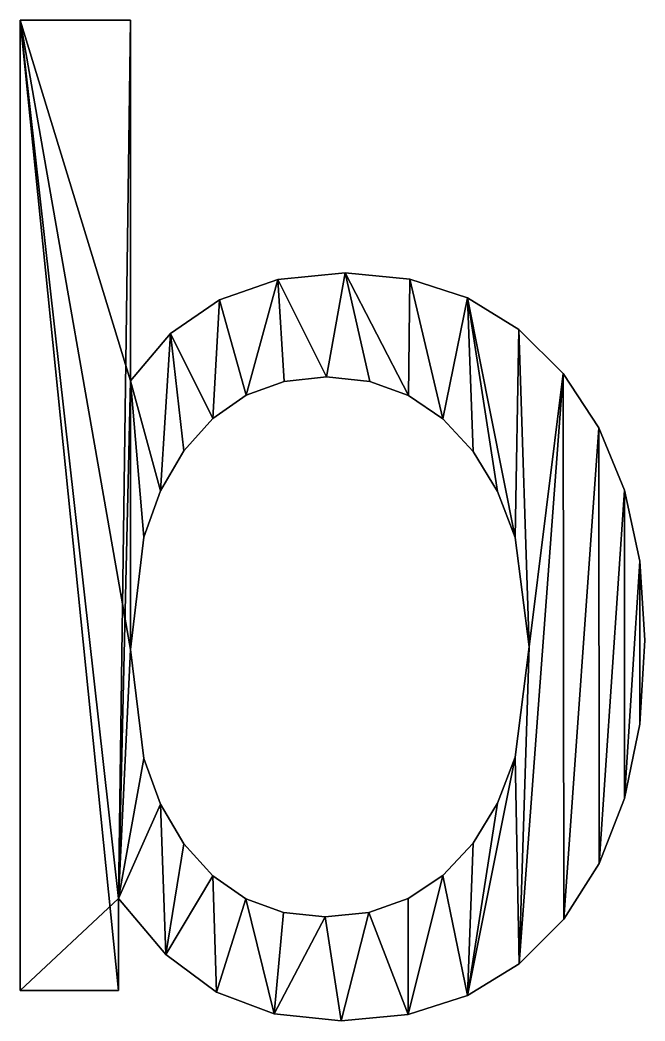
# Model space of a CAD drawing. Header units: metres. Extents: x -935 to 1842, y -1273 to 224.
# Drawn here: x 325.705 to 328.639, y 36.334 to 41.035 of the extents above; entities that cross this region are included whole.
import ezdxf

# ---------------------------------------------------------------- set-up
doc = ezdxf.new("R2010")
doc.units = ezdxf.units.M

msp = doc.modelspace()

# ---------------------------------------------------------------- meshes
at = {"layer": 'middle'}
mesh = msp.add_polyface(dxfattribs=at)
corners = [(325.7051, 41.0345), (326.224, 39.34), (326.224, 41.0345), (326.224, 38.0779), (326.1678, 36.9096), (326.1678, 36.4771), (325.7051, 36.4771), (328.6145, 38.4931), (328.6147, 37.728), (328.6386, 38.1217), (328.5432, 37.3785), (328.5424, 38.8258), (328.4239, 37.0731), (328.4222, 39.1198), (328.257, 36.8119), (328.2539, 39.3751), (328.0486, 36.6027), (328.0947, 38.0904), (328.029, 37.5726), (327.8051, 36.4532), (327.9469, 37.3564), (327.8319, 37.1688), (327.69, 37.0171), (327.5263, 36.3636), (327.5269, 36.9088), (327.3428, 36.8437), (327.2124, 36.3337), (327.1375, 36.8221), (326.8973, 36.3673), (326.9412, 36.8435), (326.7652, 36.908), (326.6275, 36.4683), (326.6096, 37.0154), (326.389, 36.6459), (326.4743, 37.1657), (326.3648, 37.3516), (326.2866, 37.5656), (328.0457, 39.5816), (328.029, 38.6043), (327.8058, 39.7291), (327.9469, 38.8202), (327.8319, 39.0088), (327.6904, 39.1619), (327.5343, 39.8176), (327.5285, 39.2712), (327.2312, 39.8471), (327.3463, 39.3368), (327.1437, 39.3587), (326.9149, 39.8154), (326.9447, 39.337), (326.7668, 39.272), (326.6416, 39.7203), (326.61, 39.1636), (326.4113, 39.5619), (326.4743, 39.0119), (326.3648, 38.8235), (326.2866, 38.6051)]
mesh.append_faces([[corners[k] for k in face] for face in [(0, 1, 2), (5, 0, 6), (7, 8, 9)]], dxfattribs={"vtx0": -1})
mesh.append_faces([[corners[k] for k in face] for face in [(4, 0, 5), (8, 7, 10), (10, 11, 12), (12, 13, 14), (14, 15, 16), (16, 18, 19), (19, 22, 23), (23, 25, 26), (26, 27, 28), (28, 30, 31), (31, 32, 33), (33, 35, 4), (37, 17, 15), (17, 37, 38), (38, 39, 40), (40, 39, 41), (41, 39, 42), (42, 43, 44), (44, 45, 46), (46, 45, 47), (47, 48, 49), (49, 48, 50), (50, 51, 52), (52, 53, 54), (54, 53, 55), (55, 1, 56), (56, 1, 3)]], dxfattribs={"vtx0": -1, "vtx1": -1})
mesh.append_faces([[corners[k] for k in face] for face in [(1, 0, 3), (3, 0, 4), (16, 15, 17)]], dxfattribs={"vtx0": -1, "vtx1": -1, "vtx2": -1})
mesh.append_faces([[corners[k] for k in face] for face in [(10, 7, 11), (12, 11, 13), (14, 13, 15), (16, 17, 18), (19, 18, 20), (19, 20, 21), (19, 21, 22), (23, 22, 24), (23, 24, 25), (26, 25, 27), (28, 27, 29), (28, 29, 30), (31, 30, 32), (33, 32, 34), (33, 34, 35), (4, 35, 36), (4, 36, 3), (38, 37, 39), (42, 39, 43), (44, 43, 45), (47, 45, 48), (50, 48, 51), (52, 51, 53), (55, 53, 1)]], dxfattribs={"vtx0": -1, "vtx2": -1})
mesh = msp.add_polyface(dxfattribs=at)
corners = [(325.7051, 36.4771, 0.2), (326.1678, 36.9096, 0.2), (326.1678, 36.4771, 0.2), (328.6147, 37.728, 0.2), (328.6145, 38.4931, 0.2), (328.6386, 38.1217, 0.2), (328.5432, 37.3785, 0.2), (328.5424, 38.8258, 0.2), (328.4239, 37.0731, 0.2), (328.4222, 39.1198, 0.2), (328.257, 36.8119, 0.2), (328.2539, 39.3751, 0.2), (328.0486, 36.6027, 0.2), (328.0947, 38.0904, 0.2), (328.029, 37.5726, 0.2), (327.8051, 36.4532, 0.2), (327.9469, 37.3564, 0.2), (327.8319, 37.1688, 0.2), (327.69, 37.0171, 0.2), (327.5263, 36.3636, 0.2), (327.5269, 36.9088, 0.2), (327.3428, 36.8437, 0.2), (327.2124, 36.3337, 0.2), (327.1375, 36.8221, 0.2), (326.8973, 36.3673, 0.2), (326.9412, 36.8435, 0.2), (326.7652, 36.908, 0.2), (326.6275, 36.4683, 0.2), (326.6096, 37.0154, 0.2), (326.389, 36.6459, 0.2), (326.4743, 37.1657, 0.2), (326.3648, 37.3516, 0.2), (326.2866, 37.5656, 0.2), (326.224, 38.0779, 0.2), (326.224, 39.34, 0.2), (326.224, 41.0345, 0.2), (325.7051, 41.0345, 0.2), (328.0457, 39.5816, 0.2), (328.029, 38.6043, 0.2), (327.8058, 39.7291, 0.2), (327.9469, 38.8202, 0.2), (327.8319, 39.0088, 0.2), (327.6904, 39.1619, 0.2), (327.5343, 39.8176, 0.2), (327.5285, 39.2712, 0.2), (327.2312, 39.8471, 0.2), (327.3463, 39.3368, 0.2), (327.1437, 39.3587, 0.2), (326.9149, 39.8154, 0.2), (326.9447, 39.337, 0.2), (326.7668, 39.272, 0.2), (326.6416, 39.7203, 0.2), (326.61, 39.1636, 0.2), (326.4113, 39.5619, 0.2), (326.4743, 39.0119, 0.2), (326.3648, 38.8235, 0.2), (326.2866, 38.6051, 0.2)]
mesh.append_faces([[corners[k] for k in face] for face in [(0, 1, 2), (3, 4, 5)]], dxfattribs={"vtx0": -1})
mesh.append_faces([[corners[k] for k in face] for face in [(4, 6, 7), (7, 8, 9), (9, 10, 11), (13, 12, 14), (14, 15, 16), (16, 15, 17), (17, 15, 18), (18, 19, 20), (20, 19, 21), (21, 22, 23), (23, 24, 25), (25, 24, 26), (26, 27, 28), (28, 29, 30), (30, 29, 31), (31, 1, 32), (32, 1, 33), (34, 1, 35), (35, 1, 36), (36, 1, 0), (37, 38, 39), (39, 42, 43), (43, 44, 45), (45, 47, 48), (48, 50, 51), (51, 52, 53), (53, 55, 34)]], dxfattribs={"vtx0": -1, "vtx1": -1})
mesh.append_faces([[corners[k] for k in face] for face in [(11, 12, 13), (33, 1, 34)]], dxfattribs={"vtx0": -1, "vtx1": -1, "vtx2": -1})
mesh.append_faces([[corners[k] for k in face] for face in [(4, 3, 6), (7, 6, 8), (9, 8, 10), (11, 10, 12), (14, 12, 15), (18, 15, 19), (21, 19, 22), (23, 22, 24), (26, 24, 27), (28, 27, 29), (31, 29, 1), (13, 37, 11), (37, 13, 38), (39, 38, 40), (39, 40, 41), (39, 41, 42), (43, 42, 44), (45, 44, 46), (45, 46, 47), (48, 47, 49), (48, 49, 50), (51, 50, 52), (53, 52, 54), (53, 54, 55), (34, 55, 56), (34, 56, 33)]], dxfattribs={"vtx0": -1, "vtx2": -1})
mesh = msp.add_polyface(dxfattribs=at)
corners = [(325.7051, 41.0345), (325.7051, 36.4771, 0.2), (325.7051, 36.4771), (325.7051, 41.0345, 0.2)]
mesh.append_faces([[corners[k] for k in face] for face in [(0, 1, 2), (1, 0, 3)]], dxfattribs={"vtx0": -1})
mesh = msp.add_polyface(dxfattribs=at)
corners = [(326.224, 41.0345, 0.2), (325.7051, 41.0345), (326.224, 41.0345), (325.7051, 41.0345, 0.2)]
mesh.append_faces([[corners[k] for k in face] for face in [(0, 1, 2), (1, 0, 3)]], dxfattribs={"vtx0": -1})
mesh = msp.add_polyface(dxfattribs=at)
corners = [(326.224, 41.0345, 0.2), (326.224, 39.34), (326.224, 39.34, 0.2), (326.224, 41.0345)]
mesh.append_faces([[corners[k] for k in face] for face in [(0, 1, 2), (1, 0, 3)]], dxfattribs={"vtx0": -1})
mesh = msp.add_polyface(dxfattribs=at)
corners = [(327.2312, 39.8471, 0.2), (326.9149, 39.8154), (327.2312, 39.8471), (326.9149, 39.8154, 0.2)]
mesh.append_faces([[corners[k] for k in face] for face in [(0, 1, 2), (1, 0, 3)]], dxfattribs={"vtx0": -1})
mesh = msp.add_polyface(dxfattribs=at)
corners = [(327.5343, 39.8176, 0.2), (327.2312, 39.8471), (327.5343, 39.8176), (327.2312, 39.8471, 0.2)]
mesh.append_faces([[corners[k] for k in face] for face in [(0, 1, 2), (1, 0, 3)]], dxfattribs={"vtx0": -1})
mesh = msp.add_polyface(dxfattribs=at)
corners = [(327.8058, 39.7291, 0.2), (327.5343, 39.8176), (327.8058, 39.7291), (327.5343, 39.8176, 0.2)]
mesh.append_faces([[corners[k] for k in face] for face in [(0, 1, 2), (1, 0, 3)]], dxfattribs={"vtx0": -1})
mesh = msp.add_polyface(dxfattribs=at)
corners = [(326.9149, 39.8154, 0.2), (326.6416, 39.7203), (326.9149, 39.8154), (326.6416, 39.7203, 0.2)]
mesh.append_faces([[corners[k] for k in face] for face in [(0, 1, 2), (1, 0, 3)]], dxfattribs={"vtx0": -1})
mesh = msp.add_polyface(dxfattribs=at)
corners = [(328.0457, 39.5816, 0.2), (327.8058, 39.7291), (328.0457, 39.5816), (327.8058, 39.7291, 0.2)]
mesh.append_faces([[corners[k] for k in face] for face in [(0, 1, 2), (1, 0, 3)]], dxfattribs={"vtx0": -1})
mesh = msp.add_polyface(dxfattribs=at)
corners = [(326.6416, 39.7203, 0.2), (326.4113, 39.5619), (326.6416, 39.7203), (326.4113, 39.5619, 0.2)]
mesh.append_faces([[corners[k] for k in face] for face in [(0, 1, 2), (1, 0, 3)]], dxfattribs={"vtx0": -1})
mesh = msp.add_polyface(dxfattribs=at)
corners = [(328.2539, 39.3751, 0.2), (328.0457, 39.5816), (328.2539, 39.3751), (328.0457, 39.5816, 0.2)]
mesh.append_faces([[corners[k] for k in face] for face in [(0, 1, 2), (1, 0, 3)]], dxfattribs={"vtx0": -1})
mesh = msp.add_polyface(dxfattribs=at)
corners = [(326.4113, 39.5619), (326.224, 39.34, 0.2), (326.224, 39.34), (326.4113, 39.5619, 0.2)]
mesh.append_faces([[corners[k] for k in face] for face in [(0, 1, 2), (1, 0, 3)]], dxfattribs={"vtx0": -1})
mesh = msp.add_polyface(dxfattribs=at)
corners = [(326.9447, 39.337, 0.2), (327.1437, 39.3587), (326.9447, 39.337), (327.1437, 39.3587, 0.2)]
mesh.append_faces([[corners[k] for k in face] for face in [(0, 1, 2), (1, 0, 3)]], dxfattribs={"vtx0": -1})
mesh = msp.add_polyface(dxfattribs=at)
corners = [(327.1437, 39.3587, 0.2), (327.3463, 39.3368), (327.1437, 39.3587), (327.3463, 39.3368, 0.2)]
mesh.append_faces([[corners[k] for k in face] for face in [(0, 1, 2), (1, 0, 3)]], dxfattribs={"vtx0": -1})
mesh = msp.add_polyface(dxfattribs=at)
corners = [(328.2539, 39.3751, 0.2), (328.4222, 39.1198), (328.4222, 39.1198, 0.2), (328.2539, 39.3751)]
mesh.append_faces([[corners[k] for k in face] for face in [(0, 1, 2), (1, 0, 3)]], dxfattribs={"vtx0": -1})
mesh = msp.add_polyface(dxfattribs=at)
corners = [(326.7668, 39.272, 0.2), (326.9447, 39.337), (326.7668, 39.272), (326.9447, 39.337, 0.2)]
mesh.append_faces([[corners[k] for k in face] for face in [(0, 1, 2), (1, 0, 3)]], dxfattribs={"vtx0": -1})
mesh = msp.add_polyface(dxfattribs=at)
corners = [(327.3463, 39.3368, 0.2), (327.5285, 39.2712), (327.3463, 39.3368), (327.5285, 39.2712, 0.2)]
mesh.append_faces([[corners[k] for k in face] for face in [(0, 1, 2), (1, 0, 3)]], dxfattribs={"vtx0": -1})
mesh = msp.add_polyface(dxfattribs=at)
corners = [(326.61, 39.1636, 0.2), (326.7668, 39.272), (326.61, 39.1636), (326.7668, 39.272, 0.2)]
mesh.append_faces([[corners[k] for k in face] for face in [(0, 1, 2), (1, 0, 3)]], dxfattribs={"vtx0": -1})
mesh = msp.add_polyface(dxfattribs=at)
corners = [(327.5285, 39.2712, 0.2), (327.6904, 39.1619), (327.5285, 39.2712), (327.6904, 39.1619, 0.2)]
mesh.append_faces([[corners[k] for k in face] for face in [(0, 1, 2), (1, 0, 3)]], dxfattribs={"vtx0": -1})
mesh = msp.add_polyface(dxfattribs=at)
corners = [(326.61, 39.1636, 0.2), (326.4743, 39.0119), (326.4743, 39.0119, 0.2), (326.61, 39.1636)]
mesh.append_faces([[corners[k] for k in face] for face in [(0, 1, 2), (1, 0, 3)]], dxfattribs={"vtx0": -1})
mesh = msp.add_polyface(dxfattribs=at)
corners = [(327.6904, 39.1619), (327.8319, 39.0088, 0.2), (327.8319, 39.0088), (327.6904, 39.1619, 0.2)]
mesh.append_faces([[corners[k] for k in face] for face in [(0, 1, 2), (1, 0, 3)]], dxfattribs={"vtx0": -1})
mesh = msp.add_polyface(dxfattribs=at)
corners = [(328.4222, 39.1198, 0.2), (328.5424, 38.8258), (328.5424, 38.8258, 0.2), (328.4222, 39.1198)]
mesh.append_faces([[corners[k] for k in face] for face in [(0, 1, 2), (1, 0, 3)]], dxfattribs={"vtx0": -1})
mesh = msp.add_polyface(dxfattribs=at)
corners = [(326.4743, 39.0119, 0.2), (326.3648, 38.8235), (326.3648, 38.8235, 0.2), (326.4743, 39.0119)]
mesh.append_faces([[corners[k] for k in face] for face in [(0, 1, 2), (1, 0, 3)]], dxfattribs={"vtx0": -1})
mesh = msp.add_polyface(dxfattribs=at)
corners = [(327.8319, 39.0088), (327.9469, 38.8202, 0.2), (327.9469, 38.8202), (327.8319, 39.0088, 0.2)]
mesh.append_faces([[corners[k] for k in face] for face in [(0, 1, 2), (1, 0, 3)]], dxfattribs={"vtx0": -1})
mesh = msp.add_polyface(dxfattribs=at)
corners = [(326.3648, 38.8235, 0.2), (326.2866, 38.6051), (326.2866, 38.6051, 0.2), (326.3648, 38.8235)]
mesh.append_faces([[corners[k] for k in face] for face in [(0, 1, 2), (1, 0, 3)]], dxfattribs={"vtx0": -1})
mesh = msp.add_polyface(dxfattribs=at)
corners = [(327.9469, 38.8202), (328.029, 38.6043, 0.2), (328.029, 38.6043), (327.9469, 38.8202, 0.2)]
mesh.append_faces([[corners[k] for k in face] for face in [(0, 1, 2), (1, 0, 3)]], dxfattribs={"vtx0": -1})
mesh = msp.add_polyface(dxfattribs=at)
corners = [(328.5424, 38.8258, 0.2), (328.6145, 38.4931), (328.6145, 38.4931, 0.2), (328.5424, 38.8258)]
mesh.append_faces([[corners[k] for k in face] for face in [(0, 1, 2), (1, 0, 3)]], dxfattribs={"vtx0": -1})
mesh = msp.add_polyface(dxfattribs=at)
corners = [(326.2866, 38.6051, 0.2), (326.224, 38.0779), (326.224, 38.0779, 0.2), (326.2866, 38.6051)]
mesh.append_faces([[corners[k] for k in face] for face in [(0, 1, 2), (1, 0, 3)]], dxfattribs={"vtx0": -1})
mesh = msp.add_polyface(dxfattribs=at)
corners = [(328.029, 38.6043), (328.0947, 38.0904, 0.2), (328.0947, 38.0904), (328.029, 38.6043, 0.2)]
mesh.append_faces([[corners[k] for k in face] for face in [(0, 1, 2), (1, 0, 3)]], dxfattribs={"vtx0": -1})
mesh = msp.add_polyface(dxfattribs=at)
corners = [(328.6145, 38.4931, 0.2), (328.6386, 38.1217), (328.6386, 38.1217, 0.2), (328.6145, 38.4931)]
mesh.append_faces([[corners[k] for k in face] for face in [(0, 1, 2), (1, 0, 3)]], dxfattribs={"vtx0": -1})
mesh = msp.add_polyface(dxfattribs=at)
corners = [(326.224, 38.0779, 0.2), (326.2866, 37.5656), (326.2866, 37.5656, 0.2), (326.224, 38.0779)]
mesh.append_faces([[corners[k] for k in face] for face in [(0, 1, 2), (1, 0, 3)]], dxfattribs={"vtx0": -1})
mesh = msp.add_polyface(dxfattribs=at)
corners = [(328.0947, 38.0904), (328.029, 37.5726, 0.2), (328.029, 37.5726), (328.0947, 38.0904, 0.2)]
mesh.append_faces([[corners[k] for k in face] for face in [(0, 1, 2), (1, 0, 3)]], dxfattribs={"vtx0": -1})
mesh = msp.add_polyface(dxfattribs=at)
corners = [(328.6386, 38.1217, 0.2), (328.6147, 37.728), (328.6147, 37.728, 0.2), (328.6386, 38.1217)]
mesh.append_faces([[corners[k] for k in face] for face in [(0, 1, 2), (1, 0, 3)]], dxfattribs={"vtx0": -1})
mesh = msp.add_polyface(dxfattribs=at)
corners = [(328.6147, 37.728, 0.2), (328.5432, 37.3785), (328.5432, 37.3785, 0.2), (328.6147, 37.728)]
mesh.append_faces([[corners[k] for k in face] for face in [(0, 1, 2), (1, 0, 3)]], dxfattribs={"vtx0": -1})
mesh = msp.add_polyface(dxfattribs=at)
corners = [(326.2866, 37.5656, 0.2), (326.3648, 37.3516), (326.3648, 37.3516, 0.2), (326.2866, 37.5656)]
mesh.append_faces([[corners[k] for k in face] for face in [(0, 1, 2), (1, 0, 3)]], dxfattribs={"vtx0": -1})
mesh = msp.add_polyface(dxfattribs=at)
corners = [(328.029, 37.5726), (327.9469, 37.3564, 0.2), (327.9469, 37.3564), (328.029, 37.5726, 0.2)]
mesh.append_faces([[corners[k] for k in face] for face in [(0, 1, 2), (1, 0, 3)]], dxfattribs={"vtx0": -1})
mesh = msp.add_polyface(dxfattribs=at)
corners = [(328.5432, 37.3785, 0.2), (328.4239, 37.0731), (328.4239, 37.0731, 0.2), (328.5432, 37.3785)]
mesh.append_faces([[corners[k] for k in face] for face in [(0, 1, 2), (1, 0, 3)]], dxfattribs={"vtx0": -1})
mesh = msp.add_polyface(dxfattribs=at)
corners = [(326.3648, 37.3516, 0.2), (326.4743, 37.1657), (326.4743, 37.1657, 0.2), (326.3648, 37.3516)]
mesh.append_faces([[corners[k] for k in face] for face in [(0, 1, 2), (1, 0, 3)]], dxfattribs={"vtx0": -1})
mesh = msp.add_polyface(dxfattribs=at)
corners = [(327.9469, 37.3564), (327.8319, 37.1688, 0.2), (327.8319, 37.1688), (327.9469, 37.3564, 0.2)]
mesh.append_faces([[corners[k] for k in face] for face in [(0, 1, 2), (1, 0, 3)]], dxfattribs={"vtx0": -1})
mesh = msp.add_polyface(dxfattribs=at)
corners = [(326.4743, 37.1657, 0.2), (326.6096, 37.0154), (326.6096, 37.0154, 0.2), (326.4743, 37.1657)]
mesh.append_faces([[corners[k] for k in face] for face in [(0, 1, 2), (1, 0, 3)]], dxfattribs={"vtx0": -1})
mesh = msp.add_polyface(dxfattribs=at)
corners = [(327.8319, 37.1688), (327.69, 37.0171, 0.2), (327.69, 37.0171), (327.8319, 37.1688, 0.2)]
mesh.append_faces([[corners[k] for k in face] for face in [(0, 1, 2), (1, 0, 3)]], dxfattribs={"vtx0": -1})
mesh = msp.add_polyface(dxfattribs=at)
corners = [(328.4239, 37.0731, 0.2), (328.257, 36.8119), (328.257, 36.8119, 0.2), (328.4239, 37.0731)]
mesh.append_faces([[corners[k] for k in face] for face in [(0, 1, 2), (1, 0, 3)]], dxfattribs={"vtx0": -1})
mesh = msp.add_polyface(dxfattribs=at)
corners = [(326.7652, 36.908, 0.2), (326.6096, 37.0154), (326.7652, 36.908), (326.6096, 37.0154, 0.2)]
mesh.append_faces([[corners[k] for k in face] for face in [(0, 1, 2), (1, 0, 3)]], dxfattribs={"vtx0": -1})
mesh = msp.add_polyface(dxfattribs=at)
corners = [(327.69, 37.0171, 0.2), (327.5269, 36.9088), (327.69, 37.0171), (327.5269, 36.9088, 0.2)]
mesh.append_faces([[corners[k] for k in face] for face in [(0, 1, 2), (1, 0, 3)]], dxfattribs={"vtx0": -1})
mesh = msp.add_polyface(dxfattribs=at)
corners = [(326.1678, 36.9096, 0.2), (326.1678, 36.4771), (326.1678, 36.4771, 0.2), (326.1678, 36.9096)]
mesh.append_faces([[corners[k] for k in face] for face in [(0, 1, 2), (1, 0, 3)]], dxfattribs={"vtx0": -1})
mesh = msp.add_polyface(dxfattribs=at)
corners = [(326.1678, 36.9096), (326.389, 36.6459, 0.2), (326.389, 36.6459), (326.1678, 36.9096, 0.2)]
mesh.append_faces([[corners[k] for k in face] for face in [(0, 1, 2), (1, 0, 3)]], dxfattribs={"vtx0": -1})
mesh = msp.add_polyface(dxfattribs=at)
corners = [(326.9412, 36.8435, 0.2), (326.7652, 36.908), (326.9412, 36.8435), (326.7652, 36.908, 0.2)]
mesh.append_faces([[corners[k] for k in face] for face in [(0, 1, 2), (1, 0, 3)]], dxfattribs={"vtx0": -1})
mesh = msp.add_polyface(dxfattribs=at)
corners = [(327.5269, 36.9088, 0.2), (327.3428, 36.8437), (327.5269, 36.9088), (327.3428, 36.8437, 0.2)]
mesh.append_faces([[corners[k] for k in face] for face in [(0, 1, 2), (1, 0, 3)]], dxfattribs={"vtx0": -1})
mesh = msp.add_polyface(dxfattribs=at)
corners = [(327.1375, 36.8221, 0.2), (326.9412, 36.8435), (327.1375, 36.8221), (326.9412, 36.8435, 0.2)]
mesh.append_faces([[corners[k] for k in face] for face in [(0, 1, 2), (1, 0, 3)]], dxfattribs={"vtx0": -1})
mesh = msp.add_polyface(dxfattribs=at)
corners = [(327.3428, 36.8437, 0.2), (327.1375, 36.8221), (327.3428, 36.8437), (327.1375, 36.8221, 0.2)]
mesh.append_faces([[corners[k] for k in face] for face in [(0, 1, 2), (1, 0, 3)]], dxfattribs={"vtx0": -1})
mesh = msp.add_polyface(dxfattribs=at)
corners = [(328.257, 36.8119, 0.2), (328.0486, 36.6027), (328.0486, 36.6027, 0.2), (328.257, 36.8119)]
mesh.append_faces([[corners[k] for k in face] for face in [(0, 1, 2), (1, 0, 3)]], dxfattribs={"vtx0": -1})
mesh = msp.add_polyface(dxfattribs=at)
corners = [(326.389, 36.6459, 0.2), (326.6275, 36.4683), (326.389, 36.6459), (326.6275, 36.4683, 0.2)]
mesh.append_faces([[corners[k] for k in face] for face in [(0, 1, 2), (1, 0, 3)]], dxfattribs={"vtx0": -1})
mesh = msp.add_polyface(dxfattribs=at)
corners = [(327.8051, 36.4532, 0.2), (328.0486, 36.6027), (327.8051, 36.4532), (328.0486, 36.6027, 0.2)]
mesh.append_faces([[corners[k] for k in face] for face in [(0, 1, 2), (1, 0, 3)]], dxfattribs={"vtx0": -1})
mesh = msp.add_polyface(dxfattribs=at)
corners = [(325.7051, 36.4771, 0.2), (326.1678, 36.4771), (325.7051, 36.4771), (326.1678, 36.4771, 0.2)]
mesh.append_faces([[corners[k] for k in face] for face in [(0, 1, 2), (1, 0, 3)]], dxfattribs={"vtx0": -1})
mesh = msp.add_polyface(dxfattribs=at)
corners = [(326.6275, 36.4683, 0.2), (326.8973, 36.3673), (326.6275, 36.4683), (326.8973, 36.3673, 0.2)]
mesh.append_faces([[corners[k] for k in face] for face in [(0, 1, 2), (1, 0, 3)]], dxfattribs={"vtx0": -1})
mesh = msp.add_polyface(dxfattribs=at)
corners = [(327.5263, 36.3636, 0.2), (327.8051, 36.4532), (327.5263, 36.3636), (327.8051, 36.4532, 0.2)]
mesh.append_faces([[corners[k] for k in face] for face in [(0, 1, 2), (1, 0, 3)]], dxfattribs={"vtx0": -1})
mesh = msp.add_polyface(dxfattribs=at)
corners = [(326.8973, 36.3673, 0.2), (327.2124, 36.3337), (326.8973, 36.3673), (327.2124, 36.3337, 0.2)]
mesh.append_faces([[corners[k] for k in face] for face in [(0, 1, 2), (1, 0, 3)]], dxfattribs={"vtx0": -1})
mesh = msp.add_polyface(dxfattribs=at)
corners = [(327.2124, 36.3337, 0.2), (327.5263, 36.3636), (327.2124, 36.3337), (327.5263, 36.3636, 0.2)]
mesh.append_faces([[corners[k] for k in face] for face in [(0, 1, 2), (1, 0, 3)]], dxfattribs={"vtx0": -1})

doc.saveas('drawing.dxf')
